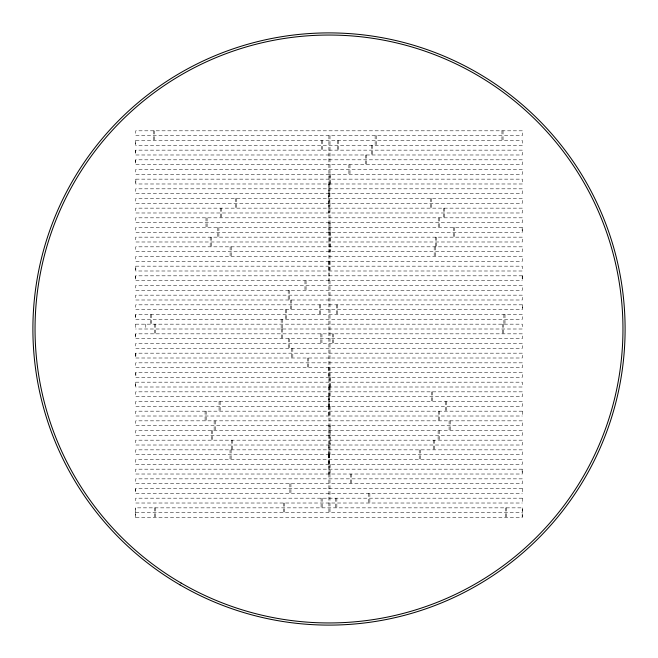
<?xml version="1.0" encoding="UTF-8"?>
<svg xmlns="http://www.w3.org/2000/svg" width="658" height="658" viewBox="0 0 658 658"><rect width="100%" height="100%" fill="white"/><g stroke="black" fill="none" stroke-linecap="round" stroke-linejoin="round"><path stroke-width="0.49" stroke-dasharray="3.29 2.47" d="M522.345 145.311L135.663 145.311L135.663 140.483L522.345 140.483L522.288 145.311M522.345 150.147L135.68 150.147L135.688 154.984L522.345 154.984L522.255 150.147M522.337 183.985L135.68 183.985L135.696 179.149L522.337 179.149L522.32 183.985M135.704 266.161L522.337 266.161L522.337 270.997L135.704 270.997L135.778 266.161L135.836 270.997M522.337 275.825L135.68 275.825L135.671 280.662L522.337 280.662M522.337 304.827L135.655 304.827L135.663 309.663L522.337 309.663L522.189 304.827M135.655 324.164L522.337 324.164L522.337 329L135.655 329M135.663 382.175L522.32 382.175L522.296 387.003L135.663 387.003L135.663 382.175L135.704 387.003M522.337 411.176L135.704 411.176L135.688 416.012L522.337 416.012M135.663 464.351L522.296 464.351L522.296 459.514L135.704 459.514L135.704 464.351M522.337 488.516L135.663 488.516L135.663 493.352L522.337 493.352M522.345 498.188L135.663 498.188L135.663 503.016L522.345 503.016M135.663 512.689L522.337 512.689M522.337 275.825L522.337 280.662M522.337 304.827L522.337 309.663M522.296 411.176L522.296 416.012M522.32 488.516L522.312 493.352M522.296 498.188L522.304 503.016M522.181 227.487L522.148 232.323M522.222 275.825L522.164 280.662M522.148 469.179L522.148 474.015M522.23 507.853L522.164 517.517M506.339 507.853L506.339 517.517M505.254 507.853L505.254 517.517M504.99 314.499L504.99 324.164M503.896 314.499L503.896 324.164M503.452 324.164L503.452 333.836M503.041 130.81L503.041 140.483M502.367 324.164L502.367 333.836M501.955 130.81L501.955 140.483M454.727 227.487L454.727 237.16M453.633 227.487L453.633 237.16M450.195 420.84L450.195 430.513M449.101 420.84L449.101 430.513M446.363 401.512L446.363 411.176M445.277 401.512L445.277 411.176M444.66 208.15L444.66 217.823M443.566 208.15L443.566 217.823M439.314 217.823L439.314 227.487M439.322 411.176L439.322 420.84M439.215 430.513L439.215 440.177M438.228 217.823L438.228 227.487M438.236 411.176L438.236 420.84M438.121 430.513L438.121 440.177M436.468 237.16L436.468 246.824M435.374 237.16L435.374 246.824M435.275 246.824L435.275 256.488M434.387 440.177L434.387 449.85M434.19 246.824L434.19 256.488M433.293 440.177L433.293 449.85M432.339 391.839L432.339 401.512M431.599 198.486L431.599 208.15M431.253 391.839L431.253 401.512M430.513 198.486L430.513 208.15M420.298 449.85L420.298 459.514M419.212 449.85L419.212 459.514M376.228 135.647L376.228 145.311M375.134 135.647L375.134 145.311M372.395 145.311L372.395 154.984M371.301 145.311L371.301 154.984M369.862 493.352L369.862 503.016M368.768 493.352L368.768 503.016M366.448 154.984L366.448 164.648M365.354 154.984L365.354 164.648M351.709 474.015L351.709 483.679M350.624 474.015L350.624 483.679M349.99 164.648L349.99 174.321M348.896 164.648L348.896 174.321M338.706 140.483L338.706 150.147M337.735 304.827L337.735 314.499M337.612 140.483L337.612 150.147M336.847 498.188L336.847 507.853M336.649 304.827L336.649 314.499M335.761 498.188L335.761 507.853M333.746 333.836L333.746 343.501M332.66 333.836L332.66 343.501M330.258 174.321L330.258 183.985M330.217 232.323L330.275 251.66M330.308 377.338L330.308 387.003M330.053 222.659L330.053 232.323M330.102 261.325L330.102 270.997M330.151 387.003L330.151 396.675M330.11 425.677L330.176 445.014M330.151 464.351L330.151 474.015M330.003 135.647L329.987 193.649M330.012 203.322L329.987 261.325M329.995 280.662L329.987 387.003M330.012 406.34L329.987 454.678M329.971 474.015L329.995 512.689M329.888 193.649L329.888 203.322M329.872 367.674L329.872 377.338M329.847 406.34L329.847 416.012M329.822 445.014L329.822 454.678M329.773 183.985L329.773 193.649M329.74 396.675L329.74 406.34M329.691 454.678L329.691 464.351M329.543 193.649L329.526 212.986M329.568 261.325L329.592 280.662M329.526 387.003L329.535 406.34M329.543 454.678L329.526 474.015M329.173 174.321L329.173 183.985M329.132 232.323L329.189 251.66M329.222 377.338L329.222 387.003M329.09 435.341L329.09 445.014M328.967 222.659L328.967 232.323M329.016 261.325L329.016 270.997M329.066 387.003L329.066 396.675M329.025 425.677L329.025 435.341M329.058 464.351L329.058 474.015M328.91 135.647L328.901 193.649M328.918 203.322L328.934 261.325M328.91 280.662L328.901 387.003M328.926 406.34L328.901 454.678M328.885 474.015L328.91 512.689M328.679 183.985L328.803 203.322M328.778 367.674L328.778 377.338M328.761 406.34L328.761 416.012M328.737 445.014L328.737 454.678M328.655 396.675L328.655 406.34M328.605 454.678L328.605 464.351M328.457 193.649L328.441 212.986M328.482 261.325L328.506 280.662M328.441 387.003L328.441 406.34M328.457 454.678L328.441 474.015M322.469 140.483L322.469 150.147M322.165 498.188L322.165 507.853M321.943 333.836L321.943 343.501M321.375 140.483L321.375 150.147M321.079 498.188L321.079 507.853M320.857 333.836L320.857 343.501M320.545 304.827L320.545 314.499M319.459 304.827L319.459 314.499M308.758 358.001L308.758 367.674M307.673 358.001L307.673 367.674M306.06 280.662L306.06 290.326M304.975 280.662L304.975 290.326M292.818 348.337L292.818 358.001M291.733 348.337L291.733 358.001M291.387 299.999L291.387 309.663M290.943 483.679L290.943 493.352M290.301 299.999L290.301 309.663M289.857 483.679L289.857 493.352M289.487 338.664L289.487 348.337M289.281 290.326L289.281 299.999M288.393 338.664L288.393 348.337M288.196 290.326L288.196 299.999M286.649 309.663L286.649 319.336M285.564 309.663L285.564 319.336M284.355 503.016L284.355 512.689M283.269 503.016L283.269 512.689M282.512 329L282.512 338.664M282.249 319.336L282.249 329M281.427 329L281.427 338.664M281.163 319.336L281.163 329M236.444 198.486L236.444 208.15M235.358 198.486L235.358 208.15M232.751 440.177L232.751 449.85M231.665 440.177L231.665 449.85M231.205 246.824L231.205 256.488M231.114 449.85L231.114 459.514M230.111 246.824L230.111 256.488M230.029 449.85L230.029 459.514M221.672 208.15L221.672 217.823M220.586 208.15L220.586 217.823M220.15 401.512L220.15 411.176M219.065 401.512L219.065 411.176M218.875 227.487L218.875 237.16M217.79 227.487L217.79 237.16M215.224 420.84L215.224 430.513M214.138 420.84L214.138 430.513M212.337 430.513L212.337 440.177M211.276 237.16L211.276 246.824M211.251 430.513L211.251 440.177M210.19 237.16L210.19 246.824M207.089 217.823L207.089 227.487M206.168 411.176L206.168 420.84M206.003 217.823L206.003 227.487M205.082 411.176L205.082 420.84M155.658 324.164L155.658 333.836M155.461 507.853L155.461 517.517M154.572 130.81L154.572 140.483M154.572 324.164L154.572 333.836M154.375 507.853L154.375 517.517M153.487 130.81L153.487 140.483M151.463 314.499L151.463 324.164M150.378 314.499L150.378 324.164M145.78 324.164L145.78 329M135.852 179.149L135.852 183.985M135.844 353.173L135.844 358.001M135.861 372.502L135.852 377.338M135.671 140.483L135.696 145.311M135.68 314.499L135.68 319.336M135.713 324.164L135.787 329M135.729 333.836L135.68 338.664M135.754 353.173L135.671 358.001M135.721 488.516L135.704 493.352M135.704 517.517L135.713 507.853L522.337 507.853L522.296 517.517L135.663 517.517L135.655 507.853M135.663 150.147L135.663 154.984M135.655 159.812L135.655 164.648M135.663 275.825L135.655 280.662M522.337 130.81L135.663 130.81L135.663 135.647L522.337 135.647L522.312 130.81M522.337 159.812L135.671 159.812L135.737 164.648L522.337 164.648L522.337 159.812M522.337 169.484L135.696 169.484L135.737 174.321L522.337 174.321L522.337 169.484M522.296 188.821L135.688 188.821L135.713 193.649L522.296 193.649L522.296 188.821M522.288 198.486L135.713 198.486L135.713 203.322L522.288 203.322L522.296 198.486M522.296 208.15L135.671 208.15L135.745 212.986L522.296 212.986L522.296 208.15M522.296 217.823L135.704 217.823L135.729 222.659L522.296 222.659L522.296 217.823M522.296 227.487L135.721 227.487L135.721 232.323L522.296 232.323L522.288 227.487M522.296 237.16L135.704 237.16L135.729 241.988L522.296 241.988L522.296 237.16M522.296 246.824L135.704 246.824L135.729 251.66L522.296 251.66L522.296 246.824M522.337 256.488L135.704 256.488L135.704 261.325L522.337 261.325L522.337 256.488M522.337 285.498L135.655 285.498L135.655 290.326L522.337 290.326L522.337 285.498M522.337 295.162L135.655 295.162L135.655 299.999L522.337 299.999L522.337 295.162M522.337 314.499L135.655 314.499L135.655 319.336L522.337 319.336L522.337 314.499M522.337 333.836L135.655 333.836L135.655 338.664L522.337 338.664L522.337 333.836M522.337 343.501L135.655 343.501L135.655 348.337L522.337 348.337L522.337 343.501M522.337 353.173L135.655 353.173L135.655 358.001L522.337 358.001L522.337 353.173M522.337 362.838L135.696 362.838L135.696 367.674L522.337 367.674L522.337 362.838M522.312 372.502L135.68 372.502L135.68 377.338L522.312 377.338L522.312 372.502M522.296 391.839L135.671 391.839L135.704 396.675L522.296 396.675L522.296 391.839M522.296 401.512L135.68 401.512L135.68 406.34L522.296 406.34L522.296 401.512M522.304 420.84L135.704 420.84L135.713 425.677L522.304 425.677L522.304 420.84M522.296 430.513L135.68 430.513L135.704 435.341L522.304 435.341L522.296 430.513M522.296 440.177L135.663 440.177L135.696 445.014L522.296 445.014L522.296 440.177M522.296 449.85L135.688 449.85L135.688 454.678L522.296 454.678L522.296 449.85M522.304 469.179L135.663 469.179L135.663 474.015L522.304 474.015L522.304 469.179M522.296 478.851L135.663 478.851L135.663 483.679L522.32 483.679L522.296 478.851"/><path stroke-width="0.99" d="M180.037 584.904A296.1 296.1 0 0 0 625.1 330.053A296.1 296.1 0 0 0 181.863 72.043A296.1 296.1 0 0 0 180.037 584.904M181.123 583.054A293.962 293.962 0 0 0 622.953 330.045A293.962 293.962 0 0 0 182.924 73.902A293.962 293.962 0 0 0 181.123 583.054"/></g></svg>
